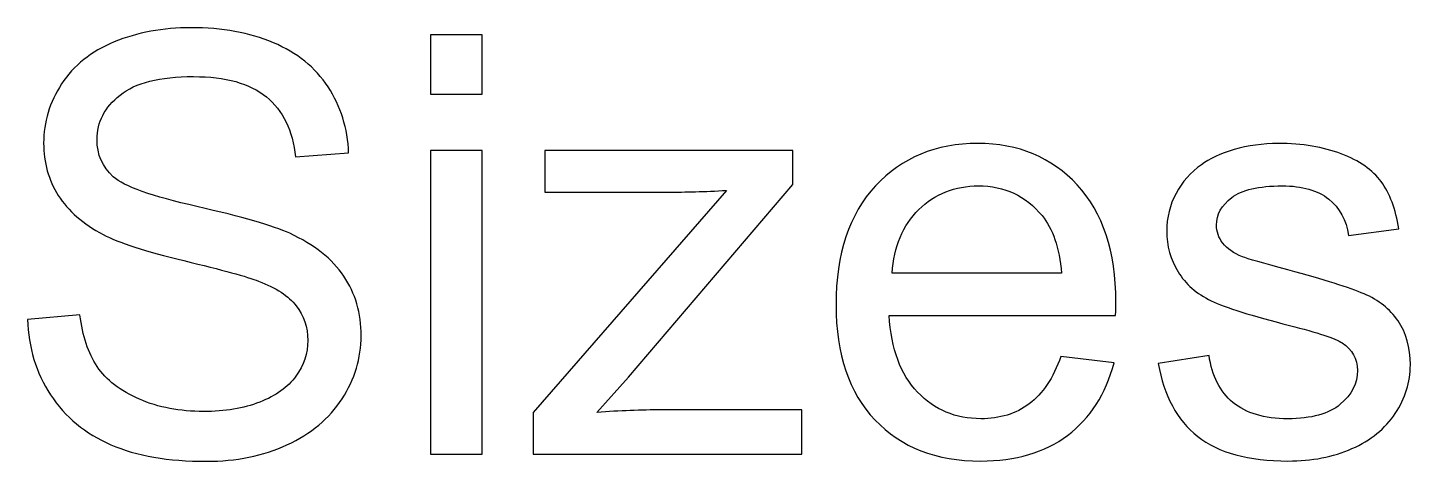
# Model space of a CAD drawing. Header units: centimetres. Extents: x -55.7 to 42.9, y -35.5 to -4.3.
# Drawn here: x -51.434 to -48.434, y -16.781 to -15.841 of the extents above; entities that cross this region are included whole.
import ezdxf

# ---------------------------------------------------------------- set-up
doc = ezdxf.new("R2010")
doc.units = ezdxf.units.CM
doc.header["$MEASUREMENT"] = 0
doc.layers.add('Layer 1', color=7, linetype='Continuous')

msp = doc.modelspace()

# ---------------------------------------------------------------- linework, layer by layer
at = {"layer": 'Layer 1', "color": 250}
for points, knots in [([(-51.43386, -16.47339), (-51.43386, -16.47339), (-51.32041, -16.46344), (-51.32041, -16.46344), (-51.32041, -16.46344), (-51.31511, -16.50895), (-51.30263, -16.5462), (-51.28294, -16.57541), (-51.28294, -16.57541), (-51.26326, -16.60462), (-51.23278, -16.62812), (-51.1915, -16.64611), (-51.1915, -16.64611), (-51.15023, -16.6641), (-51.10366, -16.67299), (-51.05201, -16.67299), (-51.05201, -16.67299), (-51.00608, -16.67299), (-50.96565, -16.66622), (-50.93052, -16.65267), (-50.93052, -16.65267), (-50.89538, -16.63891), (-50.86913, -16.62029), (-50.85199, -16.59658), (-50.85199, -16.59658), (-50.83484, -16.57266), (-50.82616, -16.54684), (-50.82616, -16.51869), (-50.82616, -16.51869), (-50.82616, -16.49011), (-50.83442, -16.46535), (-50.85114, -16.44397), (-50.85114, -16.44397), (-50.86765, -16.42259), (-50.89496, -16.40481), (-50.93284, -16.39042), (-50.93284, -16.39042), (-50.9574, -16.38089), (-51.01116, -16.36607), (-51.09477, -16.34597), (-51.09477, -16.34597), (-51.17817, -16.32586), (-51.2368, -16.30702), (-51.27024, -16.28924), (-51.27024, -16.28924), (-51.31363, -16.26659), (-51.34602, -16.23823), (-51.3674, -16.20457), (-51.3674, -16.20457), (-51.38856, -16.17092), (-51.39915, -16.13324), (-51.39915, -16.09133), (-51.39915, -16.09133), (-51.39915, -16.04561), (-51.38623, -16.00264), (-51.3602, -15.96285), (-51.3602, -15.96285), (-51.33416, -15.92284), (-51.29606, -15.89258), (-51.24611, -15.87183), (-51.24611, -15.87183), (-51.19595, -15.8513), (-51.14049, -15.84093), (-51.07932, -15.84093), (-51.07932, -15.84093), (-51.0118, -15.84093), (-50.95253, -15.85172), (-50.90088, -15.87353), (-50.90088, -15.87353), (-50.84945, -15.89512), (-50.80987, -15.92708), (-50.78214, -15.9692), (-50.78214, -15.9692), (-50.75462, -16.01132), (-50.73959, -16.05916), (-50.73748, -16.1125), (-50.73748, -16.1125), (-50.73748, -16.1125), (-50.85283, -16.12118), (-50.85283, -16.12118), (-50.85283, -16.12118), (-50.85918, -16.06381), (-50.88014, -16.02021), (-50.91591, -15.991), (-50.91591, -15.991), (-50.95168, -15.96158), (-51.00439, -15.94697), (-51.07424, -15.94697), (-51.07424, -15.94697), (-51.14705, -15.94697), (-51.19997, -15.96031), (-51.23341, -15.98698), (-51.23341, -15.98698), (-51.26664, -16.01365), (-51.28336, -16.04582), (-51.28336, -16.08329), (-51.28336, -16.08329), (-51.28336, -16.1161), (-51.27151, -16.14298), (-51.24802, -16.16393), (-51.24802, -16.16393), (-51.22473, -16.1851), (-51.16441, -16.20669), (-51.06662, -16.2287), (-51.06662, -16.2287), (-50.96883, -16.25093), (-50.90173, -16.27019), (-50.86532, -16.2867), (-50.86532, -16.2867), (-50.81241, -16.31125), (-50.77325, -16.34216), (-50.74806, -16.37941), (-50.74806, -16.37941), (-50.72287, -16.41687), (-50.71038, -16.46005), (-50.71038, -16.50874), (-50.71038, -16.50874), (-50.71038, -16.55721), (-50.72414, -16.60272), (-50.75187, -16.64547), (-50.75187, -16.64547), (-50.7796, -16.68823), (-50.81939, -16.72146), (-50.87125, -16.74538), (-50.87125, -16.74538), (-50.92311, -16.76909), (-50.98153, -16.78094), (-51.0463, -16.78094), (-51.0463, -16.78094), (-51.12864, -16.78094), (-51.19764, -16.76909), (-51.2531, -16.74496), (-51.2531, -16.74496), (-51.30876, -16.72104), (-51.35237, -16.68506), (-51.38412, -16.6368), (-51.38412, -16.6368), (-51.41566, -16.58875), (-51.43238, -16.53414), (-51.43386, -16.47339)], [0, 0, 0, 0, 0.0285714, 0.0285714, 0.0285714, 0.0285714, 0.0571429, 0.0571429, 0.0571429, 0.0571429, 0.0857143, 0.0857143, 0.0857143, 0.0857143, 0.1142857, 0.1142857, 0.1142857, 0.1142857, 0.1428571, 0.1428571, 0.1428571, 0.1428571, 0.1714286, 0.1714286, 0.1714286, 0.1714286, 0.2, 0.2, 0.2, 0.2, 0.2285714, 0.2285714, 0.2285714, 0.2285714, 0.2571429, 0.2571429, 0.2571429, 0.2571429, 0.2857143, 0.2857143, 0.2857143, 0.2857143, 0.3142857, 0.3142857, 0.3142857, 0.3142857, 0.3428571, 0.3428571, 0.3428571, 0.3428571, 0.3714286, 0.3714286, 0.3714286, 0.3714286, 0.4, 0.4, 0.4, 0.4, 0.4285714, 0.4285714, 0.4285714, 0.4285714, 0.4571429, 0.4571429, 0.4571429, 0.4571429, 0.4857143, 0.4857143, 0.4857143, 0.4857143, 0.5142857, 0.5142857, 0.5142857, 0.5142857, 0.5428571, 0.5428571, 0.5428571, 0.5428571, 0.5714286, 0.5714286, 0.5714286, 0.5714286, 0.6, 0.6, 0.6, 0.6, 0.6285714, 0.6285714, 0.6285714, 0.6285714, 0.6571429, 0.6571429, 0.6571429, 0.6571429, 0.6857143, 0.6857143, 0.6857143, 0.6857143, 0.7142857, 0.7142857, 0.7142857, 0.7142857, 0.7428571, 0.7428571, 0.7428571, 0.7428571, 0.7714286, 0.7714286, 0.7714286, 0.7714286, 0.8, 0.8, 0.8, 0.8, 0.8285714, 0.8285714, 0.8285714, 0.8285714, 0.8571429, 0.8571429, 0.8571429, 0.8571429, 0.8857143, 0.8857143, 0.8857143, 0.8857143, 0.9142857, 0.9142857, 0.9142857, 0.9142857, 0.9428571, 0.9428571, 0.9428571, 0.9428571, 0.9714286, 0.9714286, 0.9714286, 0.9714286, 1, 1, 1, 1]), ([(-50.55968, -15.98486), (-50.55968, -15.98486), (-50.55968, -15.85638), (-50.55968, -15.85638), (-50.55968, -15.85638), (-50.55968, -15.85638), (-50.44792, -15.85638), (-50.44792, -15.85638), (-50.44792, -15.85638), (-50.44792, -15.85638), (-50.44792, -15.98486), (-50.44792, -15.98486), (-50.44792, -15.98486), (-50.44792, -15.98486), (-50.55968, -15.98486), (-50.55968, -15.98486)], [0, 0, 0, 0, 0.25, 0.25, 0.25, 0.25, 0.5, 0.5, 0.5, 0.5, 0.75, 0.75, 0.75, 0.75, 1, 1, 1, 1]), ([(-50.55968, -16.76549), (-50.55968, -16.76549), (-50.55968, -16.10699), (-50.55968, -16.10699), (-50.55968, -16.10699), (-50.55968, -16.10699), (-50.44792, -16.10699), (-50.44792, -16.10699), (-50.44792, -16.10699), (-50.44792, -16.10699), (-50.44792, -16.76549), (-50.44792, -16.76549), (-50.44792, -16.76549), (-50.44792, -16.76549), (-50.55968, -16.76549), (-50.55968, -16.76549)], [0, 0, 0, 0, 0.25, 0.25, 0.25, 0.25, 0.5, 0.5, 0.5, 0.5, 0.75, 0.75, 0.75, 0.75, 1, 1, 1, 1]), ([(-50.337, -16.76549), (-50.337, -16.76549), (-50.337, -16.6749), (-50.337, -16.6749), (-50.337, -16.6749), (-50.337, -16.6749), (-49.91769, -16.19378), (-49.91769, -16.19378), (-49.91769, -16.19378), (-49.96532, -16.19632), (-50.00723, -16.19738), (-50.04363, -16.19738), (-50.04363, -16.19738), (-50.04363, -16.19738), (-50.31224, -16.19738), (-50.31224, -16.19738), (-50.31224, -16.19738), (-50.31224, -16.19738), (-50.31224, -16.10699), (-50.31224, -16.10699), (-50.31224, -16.10699), (-50.31224, -16.10699), (-49.77397, -16.10699), (-49.77397, -16.10699), (-49.77397, -16.10699), (-49.77397, -16.10699), (-49.77397, -16.18065), (-49.77397, -16.18065), (-49.77397, -16.18065), (-49.77397, -16.18065), (-50.13042, -16.5987), (-50.13042, -16.5987), (-50.13042, -16.5987), (-50.13042, -16.5987), (-50.19921, -16.6749), (-50.19921, -16.6749), (-50.19921, -16.6749), (-50.14926, -16.6713), (-50.10227, -16.66939), (-50.05845, -16.66939), (-50.05845, -16.66939), (-50.05845, -16.66939), (-49.75407, -16.66939), (-49.75407, -16.66939), (-49.75407, -16.66939), (-49.75407, -16.66939), (-49.75407, -16.76549), (-49.75407, -16.76549), (-49.75407, -16.76549), (-49.75407, -16.76549), (-50.337, -16.76549), (-50.337, -16.76549)], [0, 0, 0, 0, 0.0769231, 0.0769231, 0.0769231, 0.0769231, 0.1538462, 0.1538462, 0.1538462, 0.1538462, 0.2307692, 0.2307692, 0.2307692, 0.2307692, 0.3076923, 0.3076923, 0.3076923, 0.3076923, 0.3846154, 0.3846154, 0.3846154, 0.3846154, 0.4615385, 0.4615385, 0.4615385, 0.4615385, 0.5384615, 0.5384615, 0.5384615, 0.5384615, 0.6153846, 0.6153846, 0.6153846, 0.6153846, 0.6923077, 0.6923077, 0.6923077, 0.6923077, 0.7692308, 0.7692308, 0.7692308, 0.7692308, 0.8461538, 0.8461538, 0.8461538, 0.8461538, 0.9230769, 0.9230769, 0.9230769, 0.9230769, 1, 1, 1, 1]), ([(-49.19231, -16.5534), (-49.19231, -16.5534), (-49.07695, -16.56758), (-49.07695, -16.56758), (-49.07695, -16.56758), (-49.09516, -16.6351), (-49.12881, -16.68738), (-49.17792, -16.72464), (-49.17792, -16.72464), (-49.22724, -16.76168), (-49.2901, -16.78031), (-49.36651, -16.78031), (-49.36651, -16.78031), (-49.46282, -16.78031), (-49.53923, -16.75067), (-49.59554, -16.69141), (-49.59554, -16.69141), (-49.65205, -16.63214), (-49.6802, -16.54895), (-49.6802, -16.44185), (-49.6802, -16.44185), (-49.6802, -16.33094), (-49.65163, -16.245), (-49.59469, -16.18383), (-49.59469, -16.18383), (-49.53754, -16.12266), (-49.46367, -16.09197), (-49.37265, -16.09197), (-49.37265, -16.09197), (-49.2846, -16.09197), (-49.21263, -16.12202), (-49.15696, -16.18192), (-49.15696, -16.18192), (-49.10108, -16.24183), (-49.07314, -16.32628), (-49.07314, -16.43487), (-49.07314, -16.43487), (-49.07314, -16.44164), (-49.07335, -16.45159), (-49.07378, -16.46471), (-49.07378, -16.46471), (-49.07378, -16.46471), (-49.56484, -16.46471), (-49.56484, -16.46471), (-49.56484, -16.46471), (-49.56082, -16.5371), (-49.54029, -16.59256), (-49.50346, -16.63087), (-49.50346, -16.63087), (-49.46663, -16.66939), (-49.42091, -16.68865), (-49.36588, -16.68865), (-49.36588, -16.68865), (-49.32503, -16.68865), (-49.2901, -16.67786), (-49.2611, -16.65627), (-49.2611, -16.65627), (-49.2321, -16.63489), (-49.20924, -16.6006), (-49.19231, -16.5534)], [0, 0, 0, 0, 0.0666667, 0.0666667, 0.0666667, 0.0666667, 0.1333333, 0.1333333, 0.1333333, 0.1333333, 0.2, 0.2, 0.2, 0.2, 0.2666667, 0.2666667, 0.2666667, 0.2666667, 0.3333333, 0.3333333, 0.3333333, 0.3333333, 0.4, 0.4, 0.4, 0.4, 0.4666667, 0.4666667, 0.4666667, 0.4666667, 0.5333333, 0.5333333, 0.5333333, 0.5333333, 0.6, 0.6, 0.6, 0.6, 0.6666667, 0.6666667, 0.6666667, 0.6666667, 0.7333333, 0.7333333, 0.7333333, 0.7333333, 0.8, 0.8, 0.8, 0.8, 0.8666667, 0.8666667, 0.8666667, 0.8666667, 0.9333333, 0.9333333, 0.9333333, 0.9333333, 1, 1, 1, 1]), ([(-48.98128, -16.56885), (-48.98128, -16.56885), (-48.871, -16.55149), (-48.871, -16.55149), (-48.871, -16.55149), (-48.86486, -16.59573), (-48.84751, -16.6296), (-48.81914, -16.65331), (-48.81914, -16.65331), (-48.79099, -16.6768), (-48.75141, -16.68865), (-48.7004, -16.68865), (-48.7004, -16.68865), (-48.64918, -16.68865), (-48.61108, -16.67807), (-48.58631, -16.65733), (-48.58631, -16.65733), (-48.56155, -16.63637), (-48.54906, -16.61182), (-48.54906, -16.58388), (-48.54906, -16.58388), (-48.54906, -16.55848), (-48.56006, -16.53879), (-48.58208, -16.52419), (-48.58208, -16.52419), (-48.59732, -16.51424), (-48.63542, -16.50175), (-48.69617, -16.48651), (-48.69617, -16.48651), (-48.77787, -16.46577), (-48.83481, -16.44799), (-48.86635, -16.43275), (-48.86635, -16.43275), (-48.89788, -16.41772), (-48.92201, -16.39677), (-48.93831, -16.3701), (-48.93831, -16.3701), (-48.95461, -16.34343), (-48.96287, -16.314), (-48.96287, -16.28183), (-48.96287, -16.28183), (-48.96287, -16.25241), (-48.95609, -16.22532), (-48.94255, -16.20034), (-48.94255, -16.20034), (-48.92921, -16.17515), (-48.9108, -16.15441), (-48.88772, -16.1379), (-48.88772, -16.1379), (-48.87037, -16.1252), (-48.84666, -16.11419), (-48.81682, -16.1053), (-48.81682, -16.1053), (-48.78676, -16.09641), (-48.75459, -16.09197), (-48.7203, -16.09197), (-48.7203, -16.09197), (-48.66865, -16.09197), (-48.62335, -16.09959), (-48.58419, -16.1144), (-48.58419, -16.1144), (-48.54504, -16.12922), (-48.51625, -16.14933), (-48.49762, -16.17473), (-48.49762, -16.17473), (-48.479, -16.20034), (-48.4663, -16.23421), (-48.45931, -16.27675), (-48.45931, -16.27675), (-48.45931, -16.27675), (-48.56832, -16.29178), (-48.56832, -16.29178), (-48.56832, -16.29178), (-48.5734, -16.25791), (-48.58779, -16.23145), (-48.6115, -16.2124), (-48.6115, -16.2124), (-48.63521, -16.19335), (-48.66886, -16.18383), (-48.71225, -16.18383), (-48.71225, -16.18383), (-48.76348, -16.18383), (-48.80009, -16.1923), (-48.8219, -16.20923), (-48.8219, -16.20923), (-48.84391, -16.22616), (-48.85492, -16.24606), (-48.85492, -16.26871), (-48.85492, -16.26871), (-48.85492, -16.28331), (-48.85026, -16.29622), (-48.84116, -16.30787), (-48.84116, -16.30787), (-48.83206, -16.31993), (-48.81787, -16.32967), (-48.7984, -16.33771), (-48.7984, -16.33771), (-48.78718, -16.34173), (-48.75437, -16.35126), (-48.69976, -16.36607), (-48.69976, -16.36607), (-48.62081, -16.38724), (-48.56578, -16.40439), (-48.53466, -16.41793), (-48.53466, -16.41793), (-48.50334, -16.43127), (-48.47878, -16.45095), (-48.461, -16.47656), (-48.461, -16.47656), (-48.44322, -16.50218), (-48.43433, -16.53393), (-48.43433, -16.57203), (-48.43433, -16.57203), (-48.43433, -16.60928), (-48.44534, -16.6442), (-48.46693, -16.67722), (-48.46693, -16.67722), (-48.48873, -16.71003), (-48.52006, -16.73543), (-48.56091, -16.75342), (-48.56091, -16.75342), (-48.60176, -16.77142), (-48.64812, -16.78031), (-48.69976, -16.78031), (-48.69976, -16.78031), (-48.78549, -16.78031), (-48.85068, -16.76253), (-48.89556, -16.72697), (-48.89556, -16.72697), (-48.94043, -16.69141), (-48.969, -16.6387), (-48.98128, -16.56885)], [0, 0, 0, 0, 0.030303, 0.030303, 0.030303, 0.030303, 0.0606061, 0.0606061, 0.0606061, 0.0606061, 0.0909091, 0.0909091, 0.0909091, 0.0909091, 0.1212121, 0.1212121, 0.1212121, 0.1212121, 0.1515152, 0.1515152, 0.1515152, 0.1515152, 0.1818182, 0.1818182, 0.1818182, 0.1818182, 0.2121212, 0.2121212, 0.2121212, 0.2121212, 0.2424242, 0.2424242, 0.2424242, 0.2424242, 0.2727273, 0.2727273, 0.2727273, 0.2727273, 0.3030303, 0.3030303, 0.3030303, 0.3030303, 0.3333333, 0.3333333, 0.3333333, 0.3333333, 0.3636364, 0.3636364, 0.3636364, 0.3636364, 0.3939394, 0.3939394, 0.3939394, 0.3939394, 0.4242424, 0.4242424, 0.4242424, 0.4242424, 0.4545455, 0.4545455, 0.4545455, 0.4545455, 0.4848485, 0.4848485, 0.4848485, 0.4848485, 0.5151515, 0.5151515, 0.5151515, 0.5151515, 0.5454545, 0.5454545, 0.5454545, 0.5454545, 0.5757576, 0.5757576, 0.5757576, 0.5757576, 0.6060606, 0.6060606, 0.6060606, 0.6060606, 0.6363636, 0.6363636, 0.6363636, 0.6363636, 0.6666667, 0.6666667, 0.6666667, 0.6666667, 0.6969697, 0.6969697, 0.6969697, 0.6969697, 0.7272727, 0.7272727, 0.7272727, 0.7272727, 0.7575758, 0.7575758, 0.7575758, 0.7575758, 0.7878788, 0.7878788, 0.7878788, 0.7878788, 0.8181818, 0.8181818, 0.8181818, 0.8181818, 0.8484848, 0.8484848, 0.8484848, 0.8484848, 0.8787879, 0.8787879, 0.8787879, 0.8787879, 0.9090909, 0.9090909, 0.9090909, 0.9090909, 0.9393939, 0.9393939, 0.9393939, 0.9393939, 0.969697, 0.969697, 0.969697, 0.969697, 1, 1, 1, 1]), ([(-49.55871, -16.37285), (-49.55871, -16.37285), (-49.19104, -16.37285), (-49.19104, -16.37285), (-49.19104, -16.37285), (-49.19591, -16.3176), (-49.21009, -16.2759), (-49.23316, -16.24839), (-49.23316, -16.24839), (-49.26872, -16.20542), (-49.31487, -16.18383), (-49.37138, -16.18383), (-49.37138, -16.18383), (-49.4226, -16.18383), (-49.46578, -16.20097), (-49.50071, -16.23526), (-49.50071, -16.23526), (-49.53563, -16.26955), (-49.5549, -16.31549), (-49.55871, -16.37285)], [0, 0, 0, 0, 0.2, 0.2, 0.2, 0.2, 0.4, 0.4, 0.4, 0.4, 0.6, 0.6, 0.6, 0.6, 0.8, 0.8, 0.8, 0.8, 1, 1, 1, 1])]:
    msp.add_open_spline(points, degree=3, knots=knots, dxfattribs=at)

doc.saveas('drawing.dxf')
